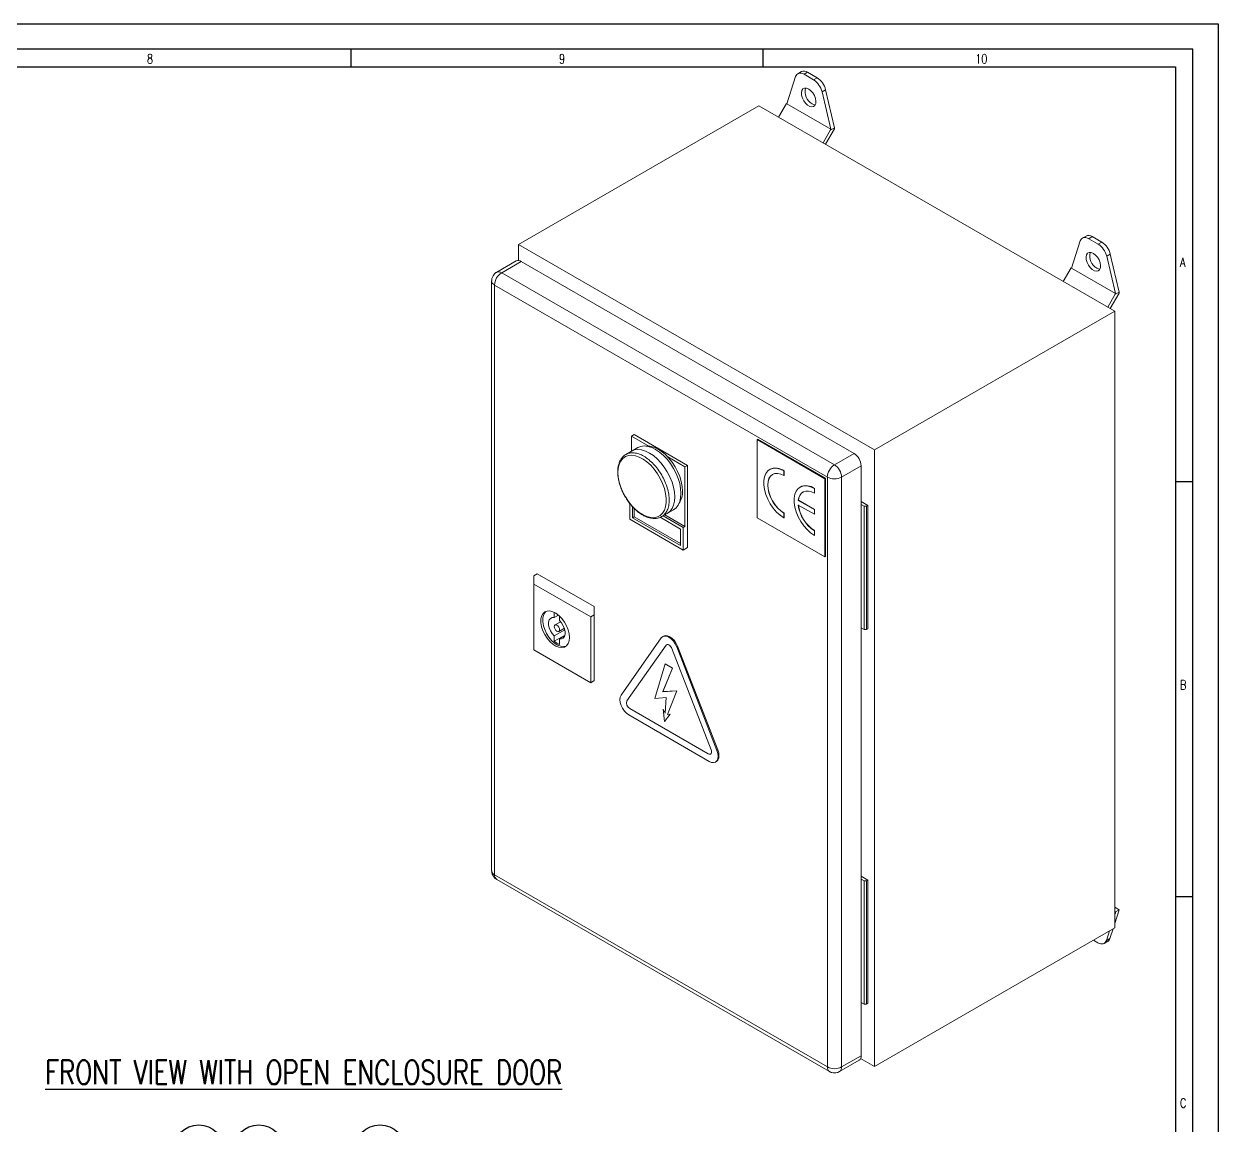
# Model space of a CAD drawing. Extents: x 4137 to 28680, y 2446 to 6814.
# Drawn here: x 5344.4 to 5819, y 3303.1 to 3740.6 of the extents above; entities that cross this region are included whole.
import ezdxf

# ---------------------------------------------------------------- set-up
doc = ezdxf.new("R2010")
doc.units = 0
doc.header["$LTSCALE"] = 0.5
doc.layers.get('0').update_dxf_attribs({"linetype": 'CONTINUOUS'})
doc.layers.add('DIM', color=5, linetype='CONTINUOUS')
doc.styles.get("Standard").update_dxf_attribs({"font": 'simplex.shx'})

msp = doc.modelspace()

# ---------------------------------------------------------------- linework, layer by layer
at = {"color": 7, "linetype": 'Continuous'}
for p, q in [((4137.01, 3740.59), (5819.01, 3740.59)), ((5819.01, 3740.59), (5819.01, 2552.59)), ((5809.01, 3730.59), (4157.01, 3730.59)), ((5809.01, 2562.59), (5809.01, 3730.59)), ((4164.01, 3723.59), (5802.01, 3723.59)), ((5802.01, 3723.59), (5802.01, 2670.59))]:
    msp.add_line(p, q, dxfattribs=at)
at = {"color": 7, "linetype": 'Continuous', "lineweight": 15}
for p, q in [((5653.38, 3721.62), (5651.97, 3720.81)), ((5654.47, 3720.56), (5655.88, 3721.38)), ((5655.88, 3721.38), (5659.64, 3719.21)), ((5651.09, 3719.64), (5647.63, 3708.85)), ((5658.23, 3718.39), (5654.47, 3720.56)), ((5658.23, 3718.39), (5659.64, 3719.21)), ((5661.6, 3713.58), (5663.02, 3714.39)), ((5665.06, 3698.79), (5661.6, 3713.58)), ((5663.02, 3714.39), (5666.54, 3699.34)), ((5636.49, 3708.08), (5541.03, 3652.97)), ((5777.91, 3626.44), (5636.49, 3708.08)), ((5647.45, 3708.96), (5644.33, 3703.55)), ((5647.63, 3708.85), (5647.45, 3708.96)), ((5665.06, 3698.79), (5647.63, 3708.85)), ((5662, 3693.35), (5665.12, 3698.75)), ((5663, 3692.77), (5666.54, 3698.89)), ((5665.12, 3698.75), (5665.06, 3698.79)), ((5666.54, 3699.34), (5665.12, 3698.52)), ((5665.12, 3698.52), (5665.12, 3698.75)), ((5666.54, 3699.34), (5666.54, 3698.89)), ((5766.52, 3656.31), (5765.1, 3655.49)), ((5767.6, 3655.25), (5769.02, 3656.06)), ((5771.36, 3653.08), (5767.6, 3655.25)), ((5769.02, 3656.06), (5772.78, 3653.89)), ((5541.03, 3652.97), (5541.03, 3646.61)), ((5541.03, 3652.97), (5682.45, 3571.33)), ((5764.23, 3654.33), (5760.77, 3643.54)), ((5771.36, 3653.08), (5772.78, 3653.89)), ((5540.09, 3646.43), (5532.31, 3641.94)), ((5534.31, 3641.74), (5542.09, 3646.23)), ((5542.09, 3646.23), (5674.32, 3569.9)), ((5774.74, 3648.26), (5776.15, 3649.08)), ((5778.2, 3633.48), (5774.74, 3648.26)), ((5776.15, 3649.08), (5779.68, 3634.03)), ((5666.54, 3565.41), (5534.31, 3641.74)), ((5760.58, 3643.64), (5757.46, 3638.24)), ((5760.77, 3643.54), (5760.58, 3643.64)), ((5778.2, 3633.48), (5760.77, 3643.54)), ((5530.31, 3638.48), (5530.31, 3404.13)), ((5531.48, 3636.84), (5663.71, 3560.51)), ((5531.48, 3402.5), (5531.48, 3636.84)), ((5775.14, 3628.03), (5778.26, 3633.44)), ((5776.14, 3627.46), (5779.68, 3633.58)), ((5778.26, 3633.44), (5778.2, 3633.48)), ((5779.68, 3634.03), (5778.26, 3633.21)), ((5778.26, 3633.21), (5778.26, 3633.44)), ((5779.68, 3634.03), (5779.68, 3633.58)), ((5682.45, 3571.33), (5777.91, 3626.44)), ((5777.91, 3381.47), (5777.91, 3626.44)), ((5586.99, 3577.45), (5585.93, 3576.83)), ((5585.93, 3576.83), (5585.93, 3570.83)), ((5592.79, 3572.87), (5585.93, 3576.83)), ((5608.2, 3565.2), (5586.99, 3577.45)), ((5636.13, 3575.61), (5635.78, 3575.41)), ((5662.65, 3559.9), (5635.78, 3575.41)), ((5635.78, 3575.41), (5635.78, 3544.38)), ((5663, 3560.1), (5636.13, 3575.61)), ((5585.88, 3570.8), (5583.65, 3569.52)), ((5588.36, 3572.22), (5586.18, 3570.97)), ((5674.32, 3569.9), (5666.54, 3565.41)), ((5682.45, 3326.37), (5682.45, 3571.33)), ((5607.14, 3564.59), (5600.28, 3568.55)), ((5608.2, 3565.2), (5607.14, 3564.59)), ((5607.14, 3540.91), (5607.14, 3564.59)), ((5608.2, 3532.54), (5608.2, 3565.2)), ((5669.37, 3560.51), (5677.15, 3565)), ((5677.15, 3565), (5677.15, 3330.65)), ((5640.83, 3563.56), (5640.76, 3563.52)), ((5646.46, 3562.96), (5646.53, 3563)), ((5646.46, 3562.96), (5646.46, 3561.1)), ((5646.46, 3561.1), (5646.53, 3561.14)), ((5646.53, 3563), (5646.53, 3561.14)), ((5663, 3560.1), (5662.65, 3559.9)), ((5662.65, 3528.87), (5662.65, 3559.9)), ((5663, 3529.07), (5663, 3560.1)), ((5663.71, 3560.51), (5663.71, 3326.16)), ((5669.37, 3326.16), (5669.37, 3560.51)), ((5652.92, 3556.58), (5652.85, 3556.54)), ((5658.55, 3555.98), (5658.62, 3556.02)), ((5658.55, 3555.98), (5658.55, 3554.12)), ((5658.62, 3556.02), (5658.62, 3554.16)), ((5585.22, 3550.02), (5585.22, 3543.76)), ((5652.15, 3551.29), (5652.22, 3551.33)), ((5652.15, 3551.29), (5658.55, 3547.6)), ((5652.22, 3551.33), (5658.62, 3547.64)), ((5658.55, 3554.12), (5658.62, 3554.16)), ((5679.83, 3549.28), (5677.15, 3550.83)), ((5586.28, 3548.78), (5586.28, 3544.38)), ((5586.99, 3548.04), (5586.99, 3544.78)), ((5597.9, 3544.84), (5600.12, 3546.12)), ((5607.14, 3540.91), (5599.12, 3545.54)), ((5600.42, 3546.3), (5602.59, 3547.56)), ((5646.46, 3546.2), (5646.53, 3546.24)), ((5646.46, 3546.2), (5646.46, 3544.34)), ((5646.53, 3546.24), (5646.53, 3544.38)), ((5652.15, 3549.43), (5658.55, 3545.74)), ((5658.55, 3547.6), (5658.62, 3547.64)), ((5658.55, 3547.6), (5658.55, 3545.74)), ((5658.55, 3545.74), (5658.62, 3545.78)), ((5658.62, 3547.64), (5658.62, 3545.78)), ((5677.15, 3549.61), (5678.28, 3548.95)), ((5678.28, 3548.95), (5679.27, 3548.95)), ((5678.28, 3548.95), (5678.28, 3499.96)), ((5679.27, 3548.95), (5679.83, 3549.28)), ((5679.27, 3499.96), (5679.27, 3548.95)), ((5679.83, 3500.29), (5679.83, 3549.28)), ((5585.22, 3543.76), (5606.43, 3531.52)), ((5586.28, 3544.38), (5586.99, 3544.78)), ((5586.28, 3544.38), (5605.37, 3533.35)), ((5586.99, 3544.78), (5605.37, 3534.17)), ((5605.37, 3539.89), (5597.29, 3544.56)), ((5606.43, 3540.5), (5598.41, 3545.13)), ((5606.43, 3540.5), (5607.14, 3540.91)), ((5635.78, 3544.38), (5662.65, 3528.87)), ((5646.46, 3544.34), (5646.53, 3544.38)), ((5605.37, 3533.35), (5605.37, 3539.89)), ((5606.43, 3531.52), (5606.43, 3540.5)), ((5658.55, 3539.22), (5658.62, 3539.26)), ((5658.55, 3539.22), (5658.55, 3537.36)), ((5658.55, 3537.36), (5658.62, 3537.4)), ((5658.62, 3539.26), (5658.62, 3537.4)), ((5608.2, 3532.54), (5606.43, 3531.52)), ((5663, 3529.07), (5662.65, 3528.87)), ((5548.45, 3522.12), (5547.04, 3521.31)), ((5571.08, 3509.06), (5548.45, 3522.12)), ((5547.04, 3521.31), (5547.04, 3518.04)), ((5547.04, 3491.91), (5547.04, 3518.04)), ((5547.04, 3518.04), (5569.67, 3504.98)), ((5571.08, 3505.79), (5571.08, 3509.06)), ((5555.17, 3504.73), (5555.17, 3506.8)), ((5555.17, 3504.73), (5556.82, 3505.69)), ((5557.71, 3503.07), (5555.48, 3501.78)), ((5557.29, 3505.26), (5557.29, 3503.51)), ((5569.67, 3504.98), (5571.08, 3505.79)), ((5569.67, 3478.85), (5569.67, 3504.98)), ((5571.08, 3479.66), (5571.08, 3505.79)), ((5559.38, 3499.89), (5555.17, 3497.46)), ((5555.17, 3495.31), (5559.48, 3497.79)), ((5556.98, 3499.19), (5559.21, 3500.47)), ((5677.15, 3500.62), (5678.28, 3499.96)), ((5679.27, 3499.96), (5678.28, 3499.96)), ((5679.27, 3499.96), (5679.83, 3500.29)), ((5555.17, 3495.31), (5555.17, 3497.46)), ((5557.29, 3496.24), (5559.38, 3497.44)), ((5557.29, 3496.24), (5557.29, 3494.08)), ((5597.72, 3496.64), (5581.74, 3473.91)), ((5584.03, 3471.57), (5599.63, 3493.76)), ((5584.04, 3471.57), (5599.64, 3493.76)), ((5598.64, 3497.37), (5598.28, 3497.16)), ((5599.63, 3493.76), (5599.64, 3493.76)), ((5599.85, 3493.96), (5599.64, 3493.76)), ((5604.2, 3493.31), (5603.84, 3493.1)), ((5619.81, 3451.93), (5603.84, 3493.1)), ((5620.18, 3452.14), (5604.2, 3493.31)), ((5547.04, 3491.91), (5569.67, 3478.85)), ((5601.93, 3492.43), (5617.53, 3452.23)), ((5599.23, 3486.27), (5595.2, 3472.52)), ((5602.2, 3484.56), (5598.32, 3475.28)), ((5602.19, 3484.56), (5598.32, 3475.27)), ((5599.23, 3486.27), (5602.19, 3484.56)), ((5599.23, 3486.27), (5599.24, 3486.27)), ((5599.24, 3486.27), (5602.2, 3484.56)), ((5602.19, 3484.56), (5602.2, 3484.56)), ((5569.67, 3478.85), (5571.08, 3479.66)), ((5598.32, 3475.28), (5603.87, 3475.55)), ((5598.32, 3475.27), (5603.86, 3475.55)), ((5598.32, 3475.27), (5598.32, 3475.28)), ((5603.87, 3475.55), (5600.14, 3466.26)), ((5603.86, 3475.55), (5600.14, 3466.26)), ((5603.86, 3475.55), (5603.87, 3475.55)), ((5584.03, 3471.57), (5584.04, 3471.57)), ((5595.2, 3472.52), (5599.71, 3472.98)), ((5599.71, 3472.98), (5599.25, 3466.78)), ((5584.81, 3466.02), (5616.75, 3447.57)), ((5616.38, 3450.6), (5585.18, 3468.61)), ((5616.39, 3450.6), (5585.18, 3468.61)), ((5585.18, 3468.61), (5585.18, 3468.61)), ((5598.44, 3468.37), (5599, 3463.43)), ((5598.44, 3468.37), (5599.25, 3466.78)), ((5598.44, 3468.37), (5598.45, 3468.37)), ((5598.45, 3468.37), (5599.25, 3466.8)), ((5599, 3463.43), (5601.25, 3466.34)), ((5599.01, 3463.44), (5601.26, 3466.35)), ((5601.26, 3466.35), (5600.14, 3466.26)), ((5601.25, 3466.34), (5600.14, 3466.26)), ((5600.14, 3466.26), (5600.14, 3466.26)), ((5601.25, 3466.34), (5601.26, 3466.35)), ((5599, 3463.43), (5599.01, 3463.44)), ((5616.38, 3450.6), (5616.39, 3450.6)), ((5620.18, 3452.14), (5619.81, 3451.93)), ((5619.25, 3447.33), (5619.61, 3447.53)), ((5663.71, 3326.16), (5531.48, 3402.5)), ((5532.31, 3400.67), (5664.54, 3324.33)), ((5679.83, 3400.43), (5677.15, 3401.98)), ((5677.15, 3400.75), (5678.28, 3400.1)), ((5678.28, 3400.1), (5679.27, 3400.1)), ((5678.28, 3400.1), (5678.28, 3351.11)), ((5679.27, 3400.1), (5679.83, 3400.43)), ((5679.27, 3351.11), (5679.27, 3400.1)), ((5679.83, 3351.43), (5679.83, 3400.43)), ((5777.91, 3389.64), (5779.68, 3388.62)), ((5779.68, 3388.62), (5777.91, 3383.11)), ((5778.26, 3387.12), (5777.91, 3387.33)), ((5777.91, 3387.33), (5778.08, 3387.23)), ((5777.91, 3386.7), (5778.08, 3387.23)), ((5778.08, 3387.23), (5778.26, 3387.12)), ((5779.68, 3388.62), (5778.26, 3387.8)), ((5778.26, 3387.8), (5778.26, 3387.12)), ((5682.45, 3326.37), (5777.91, 3381.47)), ((5774.62, 3376.44), (5775.85, 3380.29)), ((5777.27, 3381.1), (5776.03, 3377.26)), ((5769.42, 3376.57), (5771.24, 3375.52)), ((5773.74, 3375.27), (5775.16, 3376.09)), ((5776.03, 3377.26), (5774.62, 3376.44)), ((5677.15, 3351.76), (5678.28, 3351.11)), ((5679.27, 3351.11), (5678.28, 3351.11)), ((5679.27, 3351.11), (5679.83, 3351.43)), ((5668.54, 3324.33), (5676.32, 3328.82)), ((5677.15, 3330.65), (5669.37, 3326.16)), ((5676.94, 3329.55), (5682.45, 3326.37))]:
    msp.add_line(p, q, dxfattribs=at)
at = {"color": 7, "linetype": 'Continuous', "lineweight": 15, "flags": 128}
for points in [[(5654.47, 3720.56), (5653.91, 3720.83), (5653.36, 3720.99), (5652.85, 3721.04), (5652.37, 3720.98), (5651.95, 3720.8), (5651.59, 3720.51), (5651.3, 3720.12), (5651.09, 3719.64)], [(5656.29, 3714.69), (5657.14, 3714.05), (5657.92, 3713.17), (5658.55, 3712.12), (5658.98, 3711.01), (5659.18, 3709.92), (5659.11, 3708.97), (5658.8, 3708.22), (5658.26, 3707.75), (5657.54, 3707.6), (5656.72, 3707.78), (5655.85, 3708.28), (5655.03, 3709.05), (5654.31, 3710.03), (5653.78, 3711.12), (5653.46, 3712.23), (5653.39, 3713.26), (5653.59, 3714.12), (5654.02, 3714.74), (5654.65, 3715.05), (5655.43, 3715.04), (5656.29, 3714.69)], [(5657.7, 3708.81), (5658.55, 3708.47), (5658.92, 3708.42)], [(5767.6, 3655.25), (5767.04, 3655.52), (5766.5, 3655.68), (5765.98, 3655.73), (5765.51, 3655.66), (5765.09, 3655.48), (5764.73, 3655.2), (5764.44, 3654.81), (5764.23, 3654.33)], [(5769.42, 3649.38), (5770.28, 3648.74), (5771.06, 3647.85), (5771.69, 3646.81), (5772.12, 3645.7), (5772.31, 3644.61), (5772.25, 3643.65), (5771.93, 3642.91), (5771.39, 3642.44), (5770.68, 3642.29), (5769.86, 3642.47), (5768.99, 3642.97), (5768.17, 3643.74), (5767.45, 3644.72), (5766.91, 3645.81), (5766.6, 3646.92), (5766.53, 3647.95), (5766.72, 3648.81), (5767.16, 3649.43), (5767.79, 3649.74), (5768.57, 3649.72), (5769.42, 3649.38)], [(5770.84, 3643.5), (5771.69, 3643.16), (5772.05, 3643.11)], [(5580.5, 3562.35), (5580.62, 3560.5), (5580.99, 3558.55), (5581.6, 3556.55), (5582.43, 3554.56), (5583.45, 3552.63), (5584.65, 3550.81), (5585.99, 3549.14), (5587.44, 3547.67), (5588.96, 3546.44), (5590.5, 3545.48), (5592.04, 3544.81), (5593.53, 3544.44), (5594.92, 3544.4), (5596.2, 3544.68), (5597.31, 3545.28), (5598.24, 3546.17), (5598.96, 3547.34), (5599.45, 3548.75), (5599.7, 3550.37), (5599.7, 3552.16), (5599.45, 3554.06), (5598.96, 3556.04), (5598.24, 3558.04), (5597.31, 3560.01), (5596.2, 3561.89), (5594.92, 3563.64), (5593.53, 3565.21), (5592.04, 3566.57), (5590.5, 3567.67), (5588.96, 3568.49), (5587.44, 3569.01), (5585.99, 3569.21), (5584.65, 3569.09), (5583.45, 3568.65), (5582.43, 3567.91), (5581.6, 3566.87), (5580.99, 3565.58), (5580.62, 3564.06), (5580.5, 3562.35)], [(5603.08, 3552.65), (5602.95, 3554.54), (5602.58, 3556.53), (5601.98, 3558.56), (5601.15, 3560.6), (5600.12, 3562.58), (5598.92, 3564.46), (5597.57, 3566.19), (5596.11, 3567.73), (5594.58, 3569.05), (5593, 3570.1), (5591.42, 3570.87), (5589.89, 3571.33), (5588.43, 3571.47), (5587.08, 3571.3), (5585.88, 3570.8)], [(5605.54, 3554.08), (5605.42, 3555.97), (5605.05, 3557.96), (5604.44, 3559.99), (5603.62, 3562.02), (5602.59, 3564), (5601.39, 3565.88), (5600.05, 3567.61), (5598.59, 3569.15), (5597.05, 3570.46), (5595.47, 3571.52), (5593.9, 3572.28), (5592.36, 3572.74), (5590.9, 3572.89), (5589.56, 3572.71), (5588.36, 3572.22)], [(5606.13, 3554.96), (5606.01, 3556.81), (5605.64, 3558.76), (5605.03, 3560.75), (5604.21, 3562.73), (5603.18, 3564.66), (5601.99, 3566.48), (5600.65, 3568.14), (5599.21, 3569.61), (5597.69, 3570.84), (5596.15, 3571.8), (5594.62, 3572.47), (5593.13, 3572.83), (5591.74, 3572.87), (5591.59, 3572.86)], [(5646.46, 3562.96), (5644.98, 3563.65), (5643.55, 3564.01), (5642.21, 3564.01), (5641.03, 3563.66), (5640.02, 3562.97), (5639.24, 3561.96), (5638.7, 3560.67), (5638.43, 3559.14), (5638.43, 3557.42), (5638.7, 3555.58), (5639.24, 3553.67), (5640.02, 3551.75), (5641.03, 3549.91), (5642.21, 3548.19), (5643.55, 3546.65), (5644.98, 3545.35), (5646.46, 3544.34)], [(5646.46, 3561.1), (5645.2, 3561.68), (5643.99, 3561.95), (5642.87, 3561.91), (5641.9, 3561.55), (5641.1, 3560.88), (5640.5, 3559.94), (5640.13, 3558.75), (5640.01, 3557.37), (5640.13, 3555.85), (5640.5, 3554.24), (5641.1, 3552.61), (5641.9, 3551.02), (5642.87, 3549.53), (5643.99, 3548.19), (5645.2, 3547.07), (5646.46, 3546.2)], [(5641.97, 3561.59), (5641.97, 3561.59), (5641.17, 3560.92), (5640.57, 3559.98), (5640.2, 3558.79), (5640.08, 3557.41), (5640.2, 3555.89), (5640.57, 3554.28), (5641.17, 3552.65), (5641.97, 3551.06), (5642.95, 3549.57), (5644.06, 3548.24), (5645.27, 3547.11), (5646.53, 3546.24)], [(5658.55, 3555.98), (5657.07, 3556.67), (5655.64, 3557.03), (5654.31, 3557.03), (5653.12, 3556.68), (5652.12, 3555.99), (5651.33, 3554.98), (5650.8, 3553.69), (5650.52, 3552.16), (5650.52, 3550.44), (5650.8, 3548.6), (5651.33, 3546.69), (5652.12, 3544.77), (5653.12, 3542.93), (5654.31, 3541.2), (5655.64, 3539.67), (5657.07, 3538.37), (5658.55, 3537.36)], [(5658.55, 3554.12), (5657.39, 3554.66), (5656.27, 3554.95), (5655.22, 3554.97), (5654.28, 3554.72), (5653.48, 3554.2), (5652.85, 3553.44), (5652.4, 3552.46), (5652.15, 3551.29)], [(5600.12, 3546.12), (5600.12, 3546.12), (5601.15, 3546.92), (5601.98, 3548), (5602.58, 3549.34), (5602.95, 3550.9), (5603.08, 3552.65)], [(5602.59, 3547.56), (5602.59, 3547.56), (5603.62, 3548.36), (5604.44, 3549.44), (5605.05, 3550.77), (5605.42, 3552.33), (5605.54, 3554.08)], [(5561.18, 3496.81), (5561.05, 3498.29), (5560.66, 3499.86), (5560.03, 3501.43), (5559.19, 3502.94), (5558.17, 3504.32), (5557.04, 3505.5), (5555.83, 3506.42), (5554.61, 3507.05), (5553.43, 3507.35), (5552.35, 3507.32), (5551.42, 3506.94), (5550.68, 3506.24), (5550.16, 3505.26), (5549.9, 3504.03), (5549.9, 3502.62), (5550.16, 3501.09), (5550.68, 3499.51), (5551.42, 3497.96), (5552.35, 3496.5), (5553.43, 3495.22), (5554.61, 3494.16), (5555.83, 3493.38), (5557.04, 3492.91), (5558.17, 3492.78), (5559.19, 3492.98), (5560.03, 3493.52), (5560.66, 3494.37), (5561.05, 3495.48), (5561.18, 3496.81)], [(5551.89, 3507.18), (5551.38, 3506.65), (5550.87, 3505.67), (5550.61, 3504.44), (5550.61, 3503.03), (5550.87, 3501.49), (5551.38, 3499.92), (5552.12, 3498.36), (5553.06, 3496.91), (5554.14, 3495.63), (5555.32, 3494.57), (5556.54, 3493.79), (5557.74, 3493.32), (5558.88, 3493.18), (5559.86, 3493.38)], [(5555.17, 3497.46), (5554.35, 3498.41), (5553.67, 3499.51), (5553.19, 3500.69), (5552.94, 3501.86), (5552.94, 3502.91), (5553.19, 3503.79), (5553.67, 3504.41), (5554.35, 3504.73), (5555.17, 3504.73)], [(5557.29, 3503.51), (5558.11, 3502.56), (5558.79, 3501.46), (5559.27, 3500.28), (5559.52, 3499.11), (5559.52, 3498.06), (5559.27, 3497.18), (5558.79, 3496.56), (5558.11, 3496.24), (5557.29, 3496.24)], [(5557.29, 3499.87), (5557.21, 3499.45), (5556.98, 3499.19), (5556.64, 3499.12), (5556.23, 3499.26), (5555.82, 3499.59), (5555.48, 3500.05), (5555.25, 3500.58), (5555.17, 3501.1), (5555.25, 3501.52), (5555.48, 3501.78), (5555.82, 3501.85), (5556.23, 3501.71), (5556.64, 3501.38), (5556.98, 3500.92), (5557.21, 3500.39), (5557.29, 3499.87)], [(5603.84, 3493.1), (5603.28, 3494.27), (5602.55, 3495.34), (5601.7, 3496.24), (5600.78, 3496.91), (5599.87, 3497.3), (5599.01, 3497.39), (5598.28, 3497.16), (5597.72, 3496.64)], [(5604.2, 3493.31), (5603.64, 3494.48), (5602.91, 3495.55), (5602.06, 3496.45), (5601.14, 3497.12), (5600.23, 3497.51), (5599.37, 3497.59), (5598.64, 3497.37)], [(5601.93, 3492.43), (5601.72, 3492.87), (5601.44, 3493.27), (5601.12, 3493.61), (5600.78, 3493.86), (5600.44, 3494), (5600.12, 3494.04), (5599.84, 3493.95), (5599.63, 3493.76)], [(5581.74, 3473.91), (5581.39, 3473.13), (5581.27, 3472.14), (5581.39, 3471.01), (5581.74, 3469.83), (5582.31, 3468.66), (5583.04, 3467.58), (5583.89, 3466.68), (5584.81, 3466.02)], [(5616.38, 3450.6), (5616.72, 3450.45), (5617.04, 3450.42), (5617.32, 3450.5), (5617.53, 3450.7), (5617.66, 3450.99), (5617.71, 3451.36), (5617.66, 3451.78), (5617.53, 3452.23)], [(5616.75, 3447.57), (5617.67, 3447.18), (5618.52, 3447.1), (5619.25, 3447.33), (5619.81, 3447.85), (5620.17, 3448.63), (5620.29, 3449.61), (5620.17, 3450.74), (5619.81, 3451.93)], [(5619.61, 3447.53), (5619.61, 3447.53), (5620.18, 3448.06), (5620.53, 3448.84), (5620.65, 3449.82), (5620.53, 3450.95), (5620.18, 3452.14)], [(5771.24, 3375.52), (5771.8, 3375.25), (5772.35, 3375.09), (5772.86, 3375.04), (5773.34, 3375.11), (5773.76, 3375.28), (5774.12, 3375.57), (5774.41, 3375.96), (5774.62, 3376.44)]]:
    msp.add_lwpolyline(points, dxfattribs=at)
at = {"color": 7, "linetype": 'Continuous', "lineweight": 15}
for centre, radius, start, end in [((5654.42, 3719.36), 2.49, 54.0309, 114.6578), ((5653.97, 3711.81), 7.83, 12.9932, 57.078), ((5655.38, 3712.63), 7.83, 12.9932, 57.078), ((5660.5, 3713.67), 5.61, 165.4289, 240.0846), ((5767.56, 3654.05), 2.49, 54.0306, 114.6582), ((5773.63, 3648.36), 5.61, 165.429, 240.0846), ((5767.11, 3646.5), 7.83, 12.9933, 57.0779), ((5768.52, 3647.32), 7.83, 12.9933, 57.0779), ((5540.92, 3644.6), 2.01, 54.3828, 114.3071), ((5537.62, 3636.56), 6.15, 122.6057, 177.3944), ((5671, 3564.72), 6.15, 2.6055, 57.3944), ((5669.85, 3560.23), 6.15, 122.6057, 177.3944), ((5663.23, 3560.23), 6.15, 2.6055, 57.3944), ((5643.21, 3558.58), 5.52, 53.1242, 115.5655), ((5666.54, 3565.97), 6.15, 242.6096, 297.3904), ((5598.15, 3554.54), 7.99, 325.7861, 3.0448), ((5655.3, 3551.6), 5.52, 53.1242, 115.5655), ((5656.32, 3551.18), 4.11, 123.4774, 177.8859), ((5666.26, 3551.17), 14.22, 187.007, 237.1427), ((5666.33, 3551.21), 14.22, 187.007, 237.1427), ((5559.57, 3500.48), 6.8, 229.6226, 250.3827), ((5586.37, 3470.77), 2.47, 161.2148, 241.1917), ((5586.37, 3470.78), 2.47, 161.2148, 241.1917), ((5616.94, 3451.36), 0.941, 234.3168, 294.3723), ((5774.14, 3377.76), 1.96, 301.2206, 344.9435), ((5675.19, 3330.43), 1.97, 304.9505, 6.3619), ((5666.54, 3331.62), 6.15, 242.6096, 297.3904)]:
    msp.add_arc(centre, radius, start, end, dxfattribs=at)
at = {"color": 8, "linetype": 'Continuous', "lineweight": 15}
for centre, radius, start, end in [((5533.14, 3640.11), 2.01, 54.3897, 114.2275), ((5532.31, 3638.68), 2.01, 185.7867, 245.6173), ((5532.31, 3404.33), 2.01, 185.6949, 245.6252), ((5533.38, 3402.25), 1.91, 172.678, 236.0099), ((5665.67, 3325.95), 1.97, 173.6986, 235.0663), ((5667.41, 3325.95), 1.97, 304.9232, 6.3076)]:
    msp.add_arc(centre, radius, start, end, dxfattribs=at)
at = {"color": 7, "linetype": 'Continuous', "lineweight": 15}
for points, knots in [([(5530.85, 3640.48), (5530.68, 3640.13), (5530.45, 3639.64), (5530.32, 3638.95), (5530.33, 3638.63), (5530.33, 3638.48)], [0, 0, 0, 0, 0.542048, 0.781935, 1, 1, 1, 1]), ([(5532.32, 3641.92), (5532.22, 3641.87), (5531.91, 3641.71), (5531.38, 3641.24), (5531.04, 3640.76), (5530.85, 3640.48)], [0, 0, 0, 0, 0.168129, 0.499303, 1, 1, 1, 1]), ([(5583.76, 3569.55), (5583.49, 3569.4), (5582.82, 3569.02), (5581.99, 3568.12), (5581.27, 3566.96), (5580.78, 3565.66), (5580.48, 3564.22), (5580.38, 3562.69), (5580.46, 3561.09), (5580.66, 3559.72), (5580.87, 3558.89), (5580.95, 3558.61)], [0, 0, 0, 0, 0.089714, 0.223913, 0.345139, 0.466911, 0.588154, 0.708142, 0.826144, 0.941143, 1, 1, 1, 1]), ([(5580.95, 3558.61), (5581, 3558.37), (5581.17, 3557.64), (5581.55, 3556.55), (5581.98, 3555.43), (5582.28, 3554.81), (5582.41, 3554.53)], [0, 0, 0, 0, 0.176745, 0.533455, 0.794772, 1, 1, 1, 1]), ([(5582.41, 3554.53), (5582.46, 3554.42), (5582.72, 3553.84), (5583.04, 3553.29), (5583.29, 3552.85)], [0, 0, 0, 0, 0.20423, 1, 1, 1, 1]), ([(5583.29, 3552.85), (5583.66, 3552.24), (5584.19, 3551.38), (5584.97, 3550.31), (5585.36, 3549.84), (5585.56, 3549.6)], [0, 0, 0, 0, 0.536692, 0.753857, 1, 1, 1, 1]), ([(5585.56, 3549.6), (5585.66, 3549.48), (5586.05, 3548.99), (5586.82, 3548.18), (5587.88, 3547.19), (5589.02, 3546.28), (5590.21, 3545.5), (5591.44, 3544.87), (5592.68, 3544.41), (5593.93, 3544.13), (5595.16, 3544.05), (5596.36, 3544.21), (5597.26, 3544.46), (5597.69, 3544.75), (5597.79, 3544.81)], [0, 0, 0, 0, 0.025268, 0.108257, 0.196425, 0.287481, 0.380601, 0.475223, 0.571085, 0.668087, 0.766422, 0.866684, 0.970219, 1, 1, 1, 1]), ([(5530.33, 3404.13), (5530.33, 3404), (5530.31, 3403.55), (5530.51, 3402.78), (5530.95, 3401.88), (5531.58, 3401.13), (5532.1, 3400.82), (5532.33, 3400.69)], [0, 0, 0, 0, 0.095558, 0.31836, 0.561602, 0.817314, 1, 1, 1, 1]), ([(5664.55, 3324.35), (5664.65, 3324.29), (5664.94, 3324.1), (5665.61, 3323.87), (5666.19, 3323.82), (5666.54, 3323.8)], [0, 0, 0, 0, 0.16688, 0.498582, 1, 1, 1, 1]), ([(5666.54, 3323.8), (5666.92, 3323.83), (5667.46, 3323.87), (5668.13, 3324.1), (5668.4, 3324.27), (5668.53, 3324.35)], [0, 0, 0, 0, 0.542852, 0.783102, 1, 1, 1, 1])]:
    msp.add_open_spline(points, degree=3, knots=knots, dxfattribs=at)
at = {"color": 8, "linetype": 'Continuous', "lineweight": 15}
for points, knots in [([(5600.85, 3551.36), (5600.82, 3552.15), (5600.74, 3553.71), (5600.14, 3556.25), (5599.21, 3558.82), (5597.95, 3561.32), (5596.41, 3563.66), (5594.66, 3565.76), (5592.76, 3567.52), (5590.78, 3568.89), (5588.8, 3569.81), (5586.9, 3570.23), (5585.17, 3570.19), (5584.21, 3569.76), (5583.75, 3569.56)], [0, 0, 0, 0, 0.083767, 0.167535, 0.251302, 0.33507, 0.418837, 0.502604, 0.586372, 0.670139, 0.753907, 0.837674, 0.921441, 1, 1, 1, 1]), ([(5597.81, 3544.8), (5597.84, 3544.81), (5598.38, 3545.01), (5599.19, 3545.84), (5600.15, 3547.28), (5600.74, 3549.15), (5600.82, 3550.62), (5600.85, 3551.36)], [0, 0, 0, 0, 0.0153076, 0.2614803, 0.5076539, 0.7538267, 1, 1, 1, 1])]:
    msp.add_open_spline(points, degree=3, knots=knots, dxfattribs=at)
at = {"layer": 'DIM', "color": 7}
for p, q in [((5474.41, 3723.59), (5474.41, 3730.59)), ((5638.21, 3723.59), (5638.21, 3730.59))]:
    msp.add_line(p, q, dxfattribs=at)
at = {"layer": 'DIM', "color": 7, "linetype": 'Continuous'}
for p, q in [((5802.01, 3558.73), (5809.01, 3558.73)), ((5802.01, 3393.87), (5809.01, 3393.87))]:
    msp.add_line(p, q, dxfattribs=at)
at = {"layer": 'DIM'}
for centre in [(5413.9, 3293.16), (5437.75, 3293.16), (5485.91, 3293.16)]:
    msp.add_circle(centre, 10, dxfattribs=at)

# ---------------------------------------------------------------- texts
at = {"layer": 'DIM', "color": 7, "width": 0.75}
for s, height, p in [('8', 3.7, (5393.33, 3724.87)), ('9', 3.7, (5557.12, 3724.87)), ('10', 3.704, (5722.53, 3724.87)), ('A', 3.7, (5803.85, 3644)), ('B', 3.7, (5803.85, 3476.13)), ('C', 3.7, (5803.85, 3309.99))]:
    msp.add_text(s, height=height, dxfattribs=at).set_placement(p)
at = {"layer": 'DIM', "width": 0.75}
msp.add_text('%%UFRONT VIEW WITH OPEN ENCLOSURE DOOR', height=9.525, dxfattribs=at).set_placement((5352.9, 3319.32))

doc.saveas('drawing.dxf')
